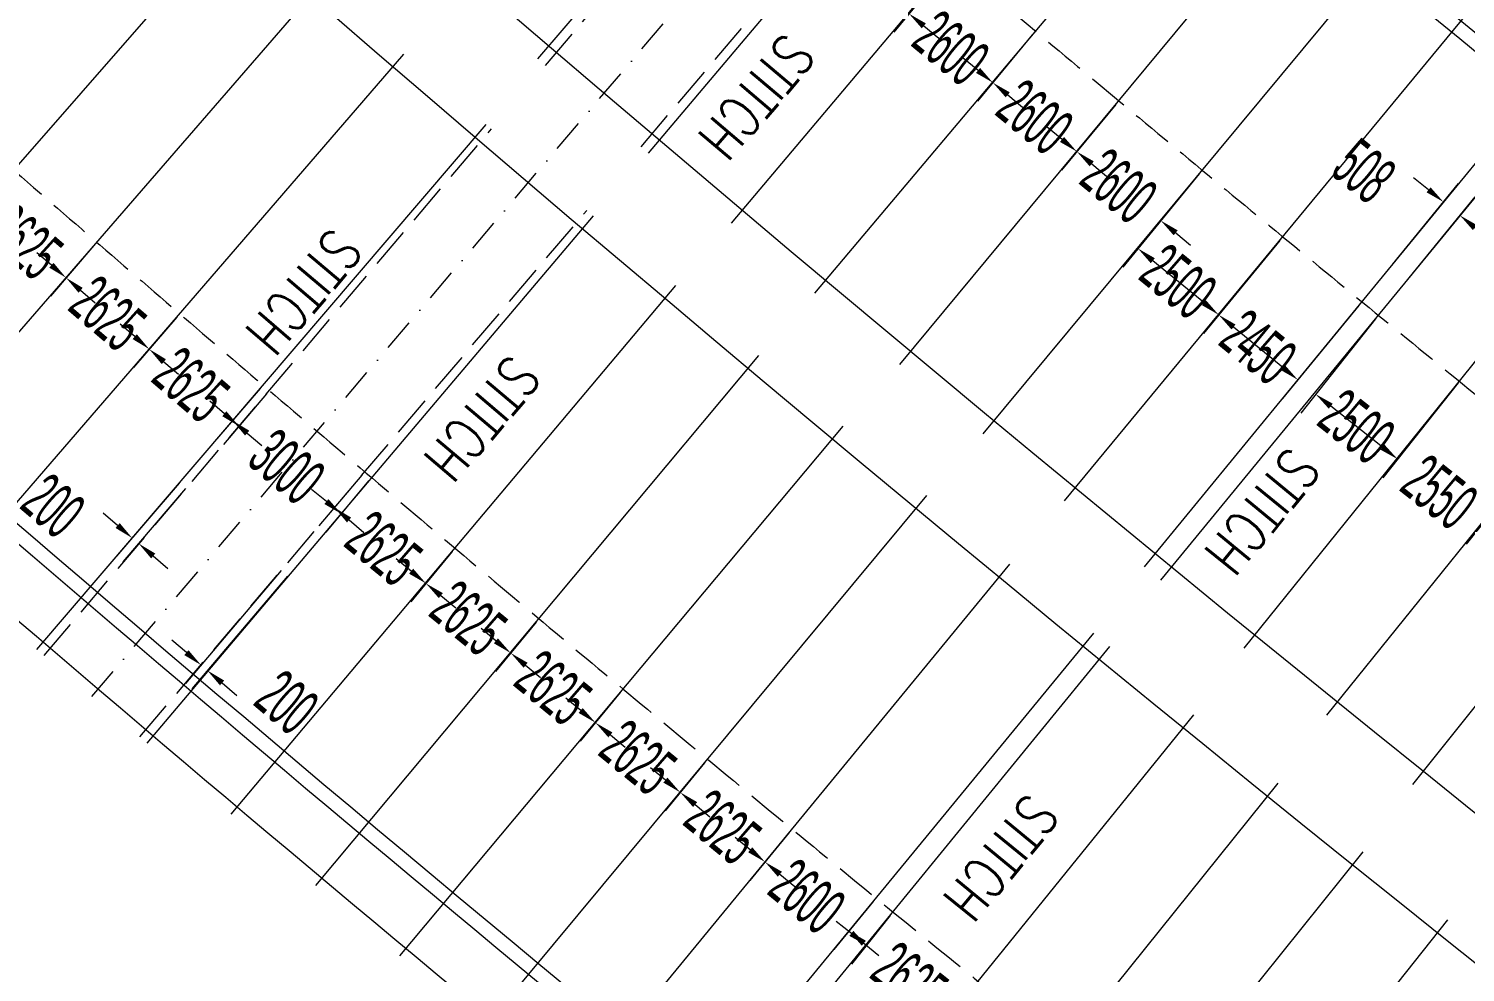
# Model space of a CAD drawing. Header units: millimetres. Extents: x 27228149 to 29012050, y 40856015 to 42918728.
# Drawn here: x 27665815 to 27700182, y 42006110 to 42028689 of the extents above; entities that cross this region are included whole.
import ezdxf

# ---------------------------------------------------------------- set-up
doc = ezdxf.new("R2010")
doc.units = ezdxf.units.MM
doc.header["$LTSCALE"] = 0.05
doc.linetypes.add('DGN Style 3', pattern=[27349.722329, 19535.51595, -7814.20638])
doc.linetypes.add('DGN Style 4', pattern=[31276.361035, 15628.41276, -7814.20638, 19.535516, -7814.20638])
doc.layers.get('Defpoints').update_dxf_attribs({"lineweight": 0})
for name, color, linetype, lineweight in [('InnerEdge_NB', 7, 'Continuous', 0), ('InnerEdge_SB', 7, 'Continuous', 0), ('OuterEdge_NB', 7, 'Continuous', 0), ('OuterEdge_SB', 7, 'Continuous', 0), ('PlacementCurve_NB', 1, 'DGN Style 3', 0), ('PlacementCurve_SB', 1, 'DGN Style 3', 0), ('S-_ANOT----_A-', 7, 'Continuous', 0), ('S-_ANOT----_T-', 7, 'Continuous', 0), ('S-_GRIDLINE_E- Adjusted', 6, 'DGN Style 4', 0), ('S-_SEG-----_E-NB', 3, 'Continuous', 13), ('S-_SEG-----_E-SB', 3, 'Continuous', 13), ('S-_WALLLBW-_E-', 40, 'Continuous', 13)]:
    doc.layers.add(name, color=color, linetype=linetype, lineweight=lineweight)
doc.styles.add('Styletxt', font='txt.shx')
doc.styles.add('StyleWORKING', font='WORKING.shx')
doc.dimstyles.new('dim300', dxfattribs={"dimtxt": 750, "dimasz": 750, "dimexe": 375, "dimexo": 375, "dimgap": 375, "dimtad": 1, "dimdec": 0, "dimzin": 11, "dimdsep": 46, "dimtxsty": 'StyleWORKING', "dimsah": 1, "dimcen": 0.09, "dimclrd": 7, "dimclre": 7, "dimadec": 4, "dimazin": 3, "dimtfac": 1, "dimtdec": 0, "dimtmove": 0, "dimatfit": 3, "dimfxl": 1, "dimtolj": 1, "dimtzin": 0, "dimlwd": 0, "dimlwe": 0, "dimarcsym": 0})

# ---------------------------------------------------------------- blocks, each defined once
blk = doc.blocks.new('*D480')
at = {"layer": 'Defpoints', "color": 0, "linetype": 'Continuous', "transparency": 16777216}
for p in [(27685922, 42031987), (27687907, 42030307), (27686873, 42029049)]:
    blk.add_point(p, dxfattribs=at)
at = {"layer": 'S-_ANOT----_A-', "linetype": 'Continuous', "transparency": 16777216}
for p, q in [((27685849, 42031898), (27684499, 42030256)), ((27687834, 42030219), (27686508, 42028605))]:
    blk.add_line(p, q, dxfattribs=at)
at = {"layer": 'S-_ANOT----_A-', "color": 7, "linetype": 'Continuous', "lineweight": 0, "transparency": 16777216}
for p, q in [((27684509, 42030992), (27684154, 42031284)), ((27687228, 42028757), (27687584, 42028465))]:
    blk.add_line(p, q, dxfattribs=at)
at = {"layer": 'S-_ANOT----_A-', "color": 7, "linetype": 'Continuous', "transparency": 16777216}
for points in [[(27684558, 42031051), (27684460, 42030933), (27684865, 42030700)], [(27687277, 42028816), (27687180, 42028698), (27686873, 42029049)]]:
    blk.add_solid(points, dxfattribs=at)
at = {"layer": 'S-_ANOT----_A-', "color": 0, "linetype": 'Continuous', "transparency": 16777216, "insert": (27685870, 42029876), "char_height": 1150, "attachment_point": 5, "rotation": 320.582, "style": 'StyleWORKING'}
blk.add_mtext('\\A1;{\\W0.47826;\\C0;2600}', dxfattribs=at)
blk = doc.blocks.new('*D481')
at = {"layer": 'Defpoints', "color": 0, "linetype": 'Continuous', "transparency": 16777216}
for p in [(27687907, 42030307), (27689897, 42028633), (27688881, 42027398)]:
    blk.add_point(p, dxfattribs=at)
at = {"layer": 'S-_ANOT----_A-', "linetype": 'Continuous', "transparency": 16777216}
for p, q in [((27687834, 42030219), (27686508, 42028605)), ((27689824, 42028545), (27688516, 42026954))]:
    blk.add_line(p, q, dxfattribs=at)
at = {"layer": 'S-_ANOT----_A-', "color": 7, "linetype": 'Continuous', "lineweight": 0, "transparency": 16777216}
for p, q in [((27686518, 42029341), (27686162, 42029633)), ((27689237, 42027106), (27689592, 42026814))]:
    blk.add_line(p, q, dxfattribs=at)
at = {"layer": 'S-_ANOT----_A-', "color": 7, "linetype": 'Continuous', "transparency": 16777216}
for points in [[(27686566, 42029401), (27686469, 42029282), (27686873, 42029049)], [(27689285, 42027166), (27689188, 42027047), (27688881, 42027398)]]:
    blk.add_solid(points, dxfattribs=at)
at = {"layer": 'S-_ANOT----_A-', "color": 0, "linetype": 'Continuous', "transparency": 16777216, "insert": (27687878, 42028225), "char_height": 1150, "attachment_point": 5, "rotation": 320.582, "style": 'StyleWORKING'}
blk.add_mtext('\\A1;{\\W0.47826;\\C0;2600}', dxfattribs=at)
blk = doc.blocks.new('*D482')
at = {"layer": 'Defpoints', "color": 0, "linetype": 'Continuous', "transparency": 16777216}
for p in [(27689897, 42028633), (27691891, 42026965), (27690890, 42025748)]:
    blk.add_point(p, dxfattribs=at)
at = {"layer": 'S-_ANOT----_A-', "linetype": 'Continuous', "transparency": 16777216}
for p, q in [((27689824, 42028545), (27688516, 42026954)), ((27691818, 42026877), (27690525, 42025303))]:
    blk.add_line(p, q, dxfattribs=at)
at = {"layer": 'S-_ANOT----_A-', "color": 7, "linetype": 'Continuous', "lineweight": 0, "transparency": 16777216}
for p, q in [((27688526, 42027690), (27688171, 42027983)), ((27691245, 42025455), (27691601, 42025163))]:
    blk.add_line(p, q, dxfattribs=at)
at = {"layer": 'S-_ANOT----_A-', "color": 7, "linetype": 'Continuous', "transparency": 16777216}
for points in [[(27688575, 42027750), (27688477, 42027631), (27688881, 42027398)], [(27691294, 42025515), (27691197, 42025396), (27690890, 42025748)]]:
    blk.add_solid(points, dxfattribs=at)
at = {"layer": 'S-_ANOT----_A-', "color": 0, "linetype": 'Continuous', "transparency": 16777216, "insert": (27689886, 42026574), "char_height": 1150, "attachment_point": 5, "rotation": 320.582, "style": 'StyleWORKING'}
blk.add_mtext('\\A1;{\\W0.47826;\\C0;2600}', dxfattribs=at)
blk = doc.blocks.new('*D483')
at = {"layer": 'Defpoints', "color": 0, "linetype": 'Continuous', "transparency": 16777216}
for p in [(27691891, 42026965), (27693890, 42025303), (27692898, 42024097)]:
    blk.add_point(p, dxfattribs=at)
at = {"layer": 'S-_ANOT----_A-', "linetype": 'Continuous', "transparency": 16777216}
for p, q in [((27691818, 42026877), (27690525, 42025303)), ((27693817, 42025214), (27692533, 42023652))]:
    blk.add_line(p, q, dxfattribs=at)
at = {"layer": 'S-_ANOT----_A-', "color": 7, "linetype": 'Continuous', "lineweight": 0, "transparency": 16777216}
for p, q in [((27690535, 42026040), (27690179, 42026332)), ((27693254, 42023805), (27693609, 42023512))]:
    blk.add_line(p, q, dxfattribs=at)
at = {"layer": 'S-_ANOT----_A-', "color": 7, "linetype": 'Continuous', "transparency": 16777216}
for points in [[(27690583, 42026099), (27690486, 42025980), (27690890, 42025748)], [(27693302, 42023864), (27693205, 42023745), (27692898, 42024097)]]:
    blk.add_solid(points, dxfattribs=at)
at = {"layer": 'S-_ANOT----_A-', "color": 0, "linetype": 'Continuous', "transparency": 16777216, "insert": (27691895, 42024923), "char_height": 1150, "attachment_point": 5, "rotation": 320.582, "style": 'StyleWORKING'}
blk.add_mtext('\\A1;{\\W0.47826;\\C0;2600}', dxfattribs=at)
blk = doc.blocks.new('*D484')
at = {"layer": 'Defpoints', "color": 0, "linetype": 'Continuous', "transparency": 16777216}
for p in [(27693890, 42025303), (27695817, 42023710), (27692351, 42023430)]:
    blk.add_point(p, dxfattribs=at)
at = {"layer": 'S-_ANOT----_A-', "linetype": 'Continuous', "transparency": 16777216}
for p, q in [((27693817, 42025214), (27691986, 42022986)), ((27695744, 42023622), (27693917, 42021399))]:
    blk.add_line(p, q, dxfattribs=at)
at = {"layer": 'S-_ANOT----_A-', "color": 7, "linetype": 'Continuous', "lineweight": 0, "transparency": 16777216}
blk.add_line((27693927, 42022135), (27692706, 42023138), dxfattribs=at)
at = {"layer": 'S-_ANOT----_A-', "color": 7, "linetype": 'Continuous', "transparency": 16777216}
for points in [[(27692755, 42023197), (27692657, 42023079), (27692351, 42023430)], [(27693975, 42022194), (27693878, 42022076), (27694282, 42021843)]]:
    blk.add_solid(points, dxfattribs=at)
at = {"layer": 'S-_ANOT----_A-', "color": 0, "linetype": 'Continuous', "transparency": 16777216, "insert": (27693317, 42022638), "char_height": 1150, "attachment_point": 5, "rotation": 320.582, "style": 'StyleWORKING'}
blk.add_mtext('\\A1;{\\W0.47826;\\C0;2500}', dxfattribs=at)
blk = doc.blocks.new('*D485')
at = {"layer": 'Defpoints', "color": 0, "linetype": 'Continuous', "transparency": 16777216}
for p in [(27698102, 42021833), (27700080, 42020303), (27696604, 42019942)]:
    blk.add_point(p, dxfattribs=at)
at = {"layer": 'S-_ANOT----_A-', "linetype": 'Continuous', "transparency": 16777216}
for p, q in [((27698031, 42021743), (27696247, 42019491)), ((27700008, 42020213), (27698206, 42017938))]:
    blk.add_line(p, q, dxfattribs=at)
at = {"layer": 'S-_ANOT----_A-', "color": 7, "linetype": 'Continuous', "lineweight": 0, "transparency": 16777216}
blk.add_line((27698203, 42018675), (27696964, 42019656), dxfattribs=at)
at = {"layer": 'S-_ANOT----_A-', "color": 7, "linetype": 'Continuous', "transparency": 16777216}
for points in [[(27697012, 42019716), (27696917, 42019596), (27696604, 42019942)], [(27698250, 42018735), (27698155, 42018615), (27698563, 42018389)]]:
    blk.add_solid(points, dxfattribs=at)
at = {"layer": 'S-_ANOT----_A-', "color": 0, "linetype": 'Continuous', "transparency": 16777216, "insert": (27697584, 42019166), "char_height": 1150, "attachment_point": 5, "rotation": 321.6055, "style": 'StyleWORKING'}
blk.add_mtext('\\A1;{\\W0.47826;\\C0;2500}', dxfattribs=at)
blk = doc.blocks.new('*D486')
at = {"layer": 'Defpoints', "color": 0, "linetype": 'Continuous', "transparency": 16777216}
for p in [(27700080, 42020303), (27702060, 42018696), (27698563, 42018389)]:
    blk.add_point(p, dxfattribs=at)
at = {"layer": 'S-_ANOT----_A-', "linetype": 'Continuous', "transparency": 16777216}
for p, q in [((27700008, 42020213), (27698206, 42017938)), ((27701988, 42018606), (27700205, 42016355))]:
    blk.add_line(p, q, dxfattribs=at)
at = {"layer": 'S-_ANOT----_A-', "color": 7, "linetype": 'Continuous', "lineweight": 0, "transparency": 16777216}
for p, q in [((27698203, 42018675), (27697842, 42018960)), ((27700922, 42016520), (27701283, 42016234))]:
    blk.add_line(p, q, dxfattribs=at)
at = {"layer": 'S-_ANOT----_A-', "color": 7, "linetype": 'Continuous', "transparency": 16777216}
for points in [[(27698250, 42018735), (27698155, 42018615), (27698563, 42018389)], [(27700970, 42016580), (27700875, 42016460), (27700562, 42016805)]]:
    blk.add_solid(points, dxfattribs=at)
at = {"layer": 'S-_ANOT----_A-', "color": 0, "linetype": 'Continuous', "transparency": 16777216, "insert": (27699563, 42017598), "char_height": 1150, "attachment_point": 5, "rotation": 321.6055, "style": 'StyleWORKING'}
blk.add_mtext('\\A1;{\\W0.47826;\\C0;2550}', dxfattribs=at)
blk = doc.blocks.new('*D800')
at = {"layer": 'Defpoints', "color": 0, "linetype": 'Continuous', "transparency": 16777216}
for p in [(27665463, 42025311), (27667445, 42023591), (27666707, 42022730)]:
    blk.add_point(p, dxfattribs=at)
at = {"layer": 'S-_ANOT----_A-', "linetype": 'Continuous', "transparency": 16777216}
for p, q in [((27665388, 42025224), (27664340, 42024002)), ((27667371, 42023503), (27666332, 42022293))]:
    blk.add_line(p, q, dxfattribs=at)
at = {"layer": 'S-_ANOT----_A-', "color": 7, "linetype": 'Continuous', "lineweight": 0, "transparency": 16777216}
for p, q in [((27664365, 42024738), (27664016, 42025038)), ((27667056, 42022430), (27667405, 42022131))]:
    blk.add_line(p, q, dxfattribs=at)
at = {"layer": 'S-_ANOT----_A-', "color": 7, "linetype": 'Continuous', "transparency": 16777216}
for points in [[(27664415, 42024796), (27664316, 42024680), (27664715, 42024439)], [(27667106, 42022488), (27667006, 42022372), (27666707, 42022730)]]:
    blk.add_solid(points, dxfattribs=at)
at = {"layer": 'S-_ANOT----_A-', "color": 0, "linetype": 'Continuous', "transparency": 16777216, "insert": (27665712, 42023585), "char_height": 1150, "attachment_point": 5, "rotation": 319.3742, "style": 'StyleWORKING'}
blk.add_mtext('\\A1;{\\W0.47826;\\C0;2625}', dxfattribs=at)
blk = doc.blocks.new('*D801')
at = {"layer": 'Defpoints', "color": 0, "linetype": 'Continuous', "transparency": 16777216}
for p in [(27667445, 42023591), (27669433, 42021876), (27668699, 42021020)]:
    blk.add_point(p, dxfattribs=at)
at = {"layer": 'S-_ANOT----_A-', "linetype": 'Continuous', "transparency": 16777216}
for p, q in [((27667371, 42023503), (27666332, 42022293)), ((27669358, 42021788), (27668325, 42020584))]:
    blk.add_line(p, q, dxfattribs=at)
at = {"layer": 'S-_ANOT----_A-', "color": 7, "linetype": 'Continuous', "lineweight": 0, "transparency": 16777216}
for p, q in [((27666358, 42023029), (27666008, 42023329)), ((27669048, 42020721), (27669397, 42020421))]:
    blk.add_line(p, q, dxfattribs=at)
at = {"layer": 'S-_ANOT----_A-', "color": 7, "linetype": 'Continuous', "transparency": 16777216}
for points in [[(27666407, 42023087), (27666308, 42022971), (27666707, 42022730)], [(27669098, 42020779), (27668998, 42020663), (27668699, 42021020)]]:
    blk.add_solid(points, dxfattribs=at)
at = {"layer": 'S-_ANOT----_A-', "color": 0, "linetype": 'Continuous', "transparency": 16777216, "insert": (27667704, 42021876), "char_height": 1150, "attachment_point": 5, "rotation": 319.3742, "style": 'StyleWORKING'}
blk.add_mtext('\\A1;{\\W0.47826;\\C0;2625}', dxfattribs=at)
blk = doc.blocks.new('*D802')
at = {"layer": 'Defpoints', "color": 0, "linetype": 'Continuous', "transparency": 16777216}
for p in [(27674013, 42017961), (27676017, 42016265), (27675318, 42015415)]:
    blk.add_point(p, dxfattribs=at)
at = {"layer": 'S-_ANOT----_A-', "color": 7, "linetype": 'Continuous', "lineweight": 0, "transparency": 16777216}
for p, q in [((27672935, 42017374), (27672580, 42017666)), ((27675674, 42015123), (27676029, 42014831))]:
    blk.add_line(p, q, dxfattribs=at)
at = {"layer": 'S-_ANOT----_A-', "linetype": 'Continuous', "transparency": 16777216}
for p, q in [((27673940, 42017872), (27672925, 42016638)), ((27675944, 42016176), (27674953, 42014971))]:
    blk.add_line(p, q, dxfattribs=at)
at = {"layer": 'S-_ANOT----_A-', "color": 7, "linetype": 'Continuous', "transparency": 16777216}
for points in [[(27672984, 42017433), (27672887, 42017315), (27673291, 42017082)], [(27675722, 42015183), (27675625, 42015064), (27675318, 42015415)]]:
    blk.add_solid(points, dxfattribs=at)
at = {"layer": 'S-_ANOT----_A-', "color": 0, "linetype": 'Continuous', "transparency": 16777216, "insert": (27674305, 42016250), "char_height": 1150, "attachment_point": 5, "rotation": 320.5824, "style": 'StyleWORKING'}
blk.add_mtext('\\A1;{\\W0.47826;\\C0;2625}', dxfattribs=at)
blk = doc.blocks.new('*D803')
at = {"layer": 'Defpoints', "color": 0, "linetype": 'Continuous', "transparency": 16777216}
for p in [(27676017, 42016265), (27678025, 42014575), (27677346, 42013749)]:
    blk.add_point(p, dxfattribs=at)
at = {"layer": 'S-_ANOT----_A-', "color": 7, "linetype": 'Continuous', "lineweight": 0, "transparency": 16777216}
for p, q in [((27674963, 42015708), (27674608, 42016000)), ((27677701, 42013457), (27678057, 42013165))]:
    blk.add_line(p, q, dxfattribs=at)
at = {"layer": 'S-_ANOT----_A-', "linetype": 'Continuous', "transparency": 16777216}
for p, q in [((27675944, 42016176), (27674953, 42014971)), ((27677952, 42014486), (27676981, 42013305))]:
    blk.add_line(p, q, dxfattribs=at)
at = {"layer": 'S-_ANOT----_A-', "color": 7, "linetype": 'Continuous', "transparency": 16777216}
for points in [[(27675012, 42015767), (27674914, 42015648), (27675318, 42015415)], [(27677750, 42013516), (27677653, 42013398), (27677346, 42013749)]]:
    blk.add_solid(points, dxfattribs=at)
at = {"layer": 'S-_ANOT----_A-', "color": 0, "linetype": 'Continuous', "transparency": 16777216, "insert": (27676333, 42014583), "char_height": 1150, "attachment_point": 5, "rotation": 320.5824, "style": 'StyleWORKING'}
blk.add_mtext('\\A1;{\\W0.47826;\\C0;2625}', dxfattribs=at)
blk = doc.blocks.new('*D804')
at = {"layer": 'Defpoints', "color": 0, "linetype": 'Continuous', "transparency": 16777216}
for p in [(27678025, 42014575), (27680039, 42012891), (27679374, 42012082)]:
    blk.add_point(p, dxfattribs=at)
at = {"layer": 'S-_ANOT----_A-', "color": 7, "linetype": 'Continuous', "lineweight": 0, "transparency": 16777216}
for p, q in [((27676991, 42014041), (27676635, 42014333)), ((27679729, 42011790), (27680085, 42011498))]:
    blk.add_line(p, q, dxfattribs=at)
at = {"layer": 'S-_ANOT----_A-', "linetype": 'Continuous', "transparency": 16777216}
for p, q in [((27677952, 42014486), (27676981, 42013305)), ((27679966, 42012802), (27679009, 42011638))]:
    blk.add_line(p, q, dxfattribs=at)
at = {"layer": 'S-_ANOT----_A-', "color": 7, "linetype": 'Continuous', "transparency": 16777216}
for points in [[(27677039, 42014100), (27676942, 42013982), (27677346, 42013749)], [(27679778, 42011849), (27679681, 42011731), (27679374, 42012082)]]:
    blk.add_solid(points, dxfattribs=at)
at = {"layer": 'S-_ANOT----_A-', "color": 0, "linetype": 'Continuous', "transparency": 16777216, "insert": (27678361, 42012917), "char_height": 1150, "attachment_point": 5, "rotation": 320.5824, "style": 'StyleWORKING'}
blk.add_mtext('\\A1;{\\W0.47826;\\C0;2625}', dxfattribs=at)
blk = doc.blocks.new('*D805')
at = {"layer": 'Defpoints', "color": 0, "linetype": 'Continuous', "transparency": 16777216}
for p in [(27680039, 42012891), (27682057, 42011212), (27681402, 42010415)]:
    blk.add_point(p, dxfattribs=at)
at = {"layer": 'S-_ANOT----_A-', "color": 7, "linetype": 'Continuous', "lineweight": 0, "transparency": 16777216}
for p, q in [((27679019, 42012374), (27678663, 42012666)), ((27681757, 42010123), (27682112, 42009831))]:
    blk.add_line(p, q, dxfattribs=at)
at = {"layer": 'S-_ANOT----_A-', "linetype": 'Continuous', "transparency": 16777216}
for p, q in [((27679966, 42012802), (27679009, 42011638)), ((27681984, 42011124), (27681037, 42009971))]:
    blk.add_line(p, q, dxfattribs=at)
at = {"layer": 'S-_ANOT----_A-', "color": 7, "linetype": 'Continuous', "transparency": 16777216}
for points in [[(27679067, 42012433), (27678970, 42012315), (27679374, 42012082)], [(27681806, 42010182), (27681708, 42010064), (27681402, 42010415)]]:
    blk.add_solid(points, dxfattribs=at)
at = {"layer": 'S-_ANOT----_A-', "color": 0, "linetype": 'Continuous', "transparency": 16777216, "insert": (27680389, 42011250), "char_height": 1150, "attachment_point": 5, "rotation": 320.5824, "style": 'StyleWORKING'}
blk.add_mtext('\\A1;{\\W0.47826;\\C0;2625}', dxfattribs=at)
blk = doc.blocks.new('*D806')
at = {"layer": 'Defpoints', "color": 0, "linetype": 'Continuous', "transparency": 16777216}
for p in [(27682057, 42011212), (27684080, 42009540), (27683430, 42008749)]:
    blk.add_point(p, dxfattribs=at)
at = {"layer": 'S-_ANOT----_A-', "linetype": 'Continuous', "transparency": 16777216}
for p, q in [((27681984, 42011124), (27681037, 42009971)), ((27684007, 42009451), (27683065, 42008304))]:
    blk.add_line(p, q, dxfattribs=at)
at = {"layer": 'S-_ANOT----_A-', "color": 7, "linetype": 'Continuous', "lineweight": 0, "transparency": 16777216}
for p, q in [((27681046, 42010707), (27680691, 42010999)), ((27683785, 42008456), (27684140, 42008164))]:
    blk.add_line(p, q, dxfattribs=at)
at = {"layer": 'S-_ANOT----_A-', "color": 7, "linetype": 'Continuous', "transparency": 16777216}
for points in [[(27681095, 42010767), (27680998, 42010648), (27681402, 42010415)], [(27683834, 42008516), (27683736, 42008397), (27683430, 42008749)]]:
    blk.add_solid(points, dxfattribs=at)
at = {"layer": 'S-_ANOT----_A-', "color": 0, "linetype": 'Continuous', "transparency": 16777216, "insert": (27682417, 42009583), "char_height": 1150, "attachment_point": 5, "rotation": 320.5824, "style": 'StyleWORKING'}
blk.add_mtext('\\A1;{\\W0.47826;\\C0;2625}', dxfattribs=at)
blk = doc.blocks.new('*D807')
at = {"layer": 'Defpoints', "color": 0, "linetype": 'Continuous', "transparency": 16777216}
for p in [(27686492, 42007558), (27688526, 42005898), (27687914, 42005125)]:
    blk.add_point(p, dxfattribs=at)
at = {"layer": 'S-_ANOT----_A-', "linetype": 'Continuous', "transparency": 16777216}
for p, q in [((27686421, 42007468), (27685499, 42006303)), ((27688455, 42005808), (27687557, 42004674))]:
    blk.add_line(p, q, dxfattribs=at)
at = {"layer": 'S-_ANOT----_A-', "color": 7, "linetype": 'Continuous', "lineweight": 0, "transparency": 16777216}
for p, q in [((27685495, 42007040), (27685135, 42007325)), ((27688274, 42004839), (27688635, 42004554))]:
    blk.add_line(p, q, dxfattribs=at)
at = {"layer": 'S-_ANOT----_A-', "color": 7, "linetype": 'Continuous', "transparency": 16777216}
for points in [[(27685543, 42007100), (27685448, 42006980), (27685856, 42006754)], [(27688322, 42004900), (27688227, 42004779), (27687914, 42005125)]]:
    blk.add_solid(points, dxfattribs=at)
at = {"layer": 'S-_ANOT----_A-', "color": 0, "linetype": 'Continuous', "transparency": 16777216, "insert": (27686886, 42005941), "char_height": 1150, "attachment_point": 5, "rotation": 321.6289, "style": 'StyleWORKING'}
blk.add_mtext('\\A1;{\\W0.47826;\\C0;2625}', dxfattribs=at)
blk = doc.blocks.new('*D876')
at = {"layer": 'Defpoints', "color": 0, "linetype": 'Continuous', "transparency": 16777216}
for p in [(27699660, 42024543), (27698371, 42022960), (27698764, 42022640)]:
    blk.add_point(p, dxfattribs=at)
at = {"layer": 'S-_ANOT----_A-', "linetype": 'Continuous', "transparency": 16777216}
for p, q in [((27698443, 42023049), (27700023, 42024989)), ((27698837, 42022729), (27700417, 42024668))]:
    blk.add_line(p, q, dxfattribs=at)
at = {"layer": 'S-_ANOT----_A-', "color": 7, "linetype": 'Continuous', "lineweight": 0, "transparency": 16777216}
for p, q in [((27699303, 42024834), (27698947, 42025124)), ((27700410, 42023932), (27700767, 42023641))]:
    blk.add_line(p, q, dxfattribs=at)
at = {"layer": 'S-_ANOT----_A-', "color": 7, "linetype": 'Continuous', "transparency": 16777216}
for points in [[(27699352, 42024893), (27699255, 42024774), (27699660, 42024543)], [(27700459, 42023991), (27700362, 42023872), (27700054, 42024222)]]:
    blk.add_solid(points, dxfattribs=at)
at = {"layer": 'S-_ANOT----_A-', "color": 0, "linetype": 'Continuous', "transparency": 16777216, "insert": (27697759, 42025283), "char_height": 1150, "attachment_point": 5, "rotation": 320.8309, "style": 'StyleWORKING'}
blk.add_mtext('\\A1;{\\W0.47826;\\C0;508}', dxfattribs=at)
blk = doc.blocks.new('*D1122')
at = {"layer": 'Defpoints', "color": 0, "linetype": 'Continuous', "transparency": 16777216}
for p in [(27695817, 42023710), (27697710, 42022155), (27694282, 42021843)]:
    blk.add_point(p, dxfattribs=at)
at = {"layer": 'S-_ANOT----_A-', "linetype": 'Continuous', "transparency": 16777216}
for p, q in [((27695744, 42023622), (27693917, 42021399)), ((27697637, 42022066), (27695810, 42019843))]:
    blk.add_line(p, q, dxfattribs=at)
at = {"layer": 'S-_ANOT----_A-', "color": 7, "linetype": 'Continuous', "lineweight": 0, "transparency": 16777216}
blk.add_line((27695819, 42020579), (27694637, 42021551), dxfattribs=at)
at = {"layer": 'S-_ANOT----_A-', "color": 7, "linetype": 'Continuous', "transparency": 16777216}
for points in [[(27694686, 42021610), (27694589, 42021492), (27694282, 42021843)], [(27695868, 42020639), (27695771, 42020520), (27696175, 42020287)]]:
    blk.add_solid(points, dxfattribs=at)
at = {"layer": 'S-_ANOT----_A-', "color": 0, "linetype": 'Continuous', "transparency": 16777216, "insert": (27695229, 42021066), "char_height": 1150, "attachment_point": 5, "rotation": 320.582, "style": 'StyleWORKING'}
blk.add_mtext('\\A1;{\\W0.47826;\\C0;2450}', dxfattribs=at)
blk = doc.blocks.new('*D1231')
at = {"layer": 'Defpoints', "color": 0, "linetype": 'Continuous', "transparency": 16777216}
for p in [(27669433, 42021876), (27671425, 42020166), (27670691, 42019311)]:
    blk.add_point(p, dxfattribs=at)
at = {"layer": 'S-_ANOT----_A-', "linetype": 'Continuous', "transparency": 16777216}
for p, q in [((27669358, 42021788), (27668325, 42020584)), ((27671350, 42020079), (27670317, 42018875))]:
    blk.add_line(p, q, dxfattribs=at)
at = {"layer": 'S-_ANOT----_A-', "color": 7, "linetype": 'Continuous', "lineweight": 0, "transparency": 16777216}
for p, q in [((27668350, 42021320), (27668001, 42021619)), ((27671041, 42019012), (27671390, 42018712))]:
    blk.add_line(p, q, dxfattribs=at)
at = {"layer": 'S-_ANOT----_A-', "color": 7, "linetype": 'Continuous', "transparency": 16777216}
for points in [[(27668400, 42021378), (27668300, 42021262), (27668699, 42021020)], [(27671091, 42019070), (27670991, 42018953), (27670691, 42019311)]]:
    blk.add_solid(points, dxfattribs=at)
at = {"layer": 'S-_ANOT----_A-', "color": 0, "linetype": 'Continuous', "transparency": 16777216, "insert": (27669696, 42020167), "char_height": 1150, "attachment_point": 5, "rotation": 319.3742, "style": 'StyleWORKING'}
blk.add_mtext('\\A1;{\\W0.47826;\\C0;2625}', dxfattribs=at)
blk = doc.blocks.new('*D1232')
at = {"layer": 'Defpoints', "color": 0, "linetype": 'Continuous', "transparency": 16777216}
for p in [(27669488, 42017901), (27669640, 42017771), (27668291, 42016501)]:
    blk.add_point(p, dxfattribs=at)
at = {"layer": 'S-_ANOT----_A-', "linetype": 'Continuous', "transparency": 16777216}
for p, q in [((27669413, 42017813), (27667917, 42016064)), ((27669565, 42017684), (27668069, 42015934))]:
    blk.add_line(p, q, dxfattribs=at)
at = {"layer": 'S-_ANOT----_A-', "color": 7, "linetype": 'Continuous', "lineweight": 0, "transparency": 16777216}
for p, q in [((27667941, 42016800), (27667592, 42017099)), ((27668792, 42016072), (27669142, 42015773))]:
    blk.add_line(p, q, dxfattribs=at)
at = {"layer": 'S-_ANOT----_A-', "color": 7, "linetype": 'Continuous', "transparency": 16777216}
for points in [[(27667991, 42016858), (27667891, 42016742), (27668291, 42016501)], [(27668842, 42016130), (27668743, 42016014), (27668443, 42016371)]]:
    blk.add_solid(points, dxfattribs=at)
at = {"layer": 'S-_ANOT----_A-', "color": 0, "linetype": 'Continuous', "transparency": 16777216, "insert": (27666400, 42017270), "char_height": 1150, "attachment_point": 5, "rotation": 319.4634, "style": 'StyleWORKING'}
blk.add_mtext('\\A1;{\\W0.47826;\\C0;200}', dxfattribs=at)
blk = doc.blocks.new('*D1233')
at = {"layer": 'Defpoints', "color": 0, "linetype": 'Continuous', "transparency": 16777216}
for p in [(27671931, 42015809), (27672084, 42015680), (27669937, 42013461)]:
    blk.add_point(p, dxfattribs=at)
at = {"layer": 'S-_ANOT----_A-', "linetype": 'Continuous', "transparency": 16777216}
for p, q in [((27671857, 42015722), (27669565, 42013023)), ((27672009, 42015592), (27669717, 42012893))]:
    blk.add_line(p, q, dxfattribs=at)
at = {"layer": 'S-_ANOT----_A-', "color": 7, "linetype": 'Continuous', "lineweight": 0, "transparency": 16777216}
for p, q in [((27669586, 42013759), (27669236, 42014056)), ((27670440, 42013034), (27670791, 42012736))]:
    blk.add_line(p, q, dxfattribs=at)
at = {"layer": 'S-_ANOT----_A-', "color": 7, "linetype": 'Continuous', "transparency": 16777216}
for points in [[(27669636, 42013817), (27669537, 42013700), (27669937, 42013461)], [(27670490, 42013092), (27670391, 42012975), (27670089, 42013331)]]:
    blk.add_solid(points, dxfattribs=at)
at = {"layer": 'S-_ANOT----_A-', "color": 0, "linetype": 'Continuous', "transparency": 16777216, "insert": (27671987, 42012567), "char_height": 1150, "attachment_point": 5, "rotation": 319.6654, "style": 'StyleWORKING'}
blk.add_mtext('\\A1;{\\W0.47826;\\C0;200}', dxfattribs=at)
blk = doc.blocks.new('*D1235')
at = {"layer": 'Defpoints', "color": 0, "linetype": 'Continuous', "transparency": 16777216}
for p in [(27671577, 42020036), (27673861, 42018091), (27673128, 42017231)]:
    blk.add_point(p, dxfattribs=at)
at = {"layer": 'S-_ANOT----_A-', "color": 7, "linetype": 'Continuous', "lineweight": 0, "transparency": 16777216}
for p, q in [((27670495, 42019475), (27670145, 42019774)), ((27673478, 42016933), (27673828, 42016634))]:
    blk.add_line(p, q, dxfattribs=at)
at = {"layer": 'S-_ANOT----_A-', "linetype": 'Continuous', "transparency": 16777216}
for p, q in [((27671503, 42019949), (27670472, 42018739)), ((27673786, 42018003), (27672755, 42016793))]:
    blk.add_line(p, q, dxfattribs=at)
at = {"layer": 'S-_ANOT----_A-', "color": 7, "linetype": 'Continuous', "transparency": 16777216}
for points in [[(27670544, 42019534), (27670445, 42019417), (27670845, 42019177)], [(27673528, 42016991), (27673429, 42016874), (27673128, 42017231)]]:
    blk.add_solid(points, dxfattribs=at)
at = {"layer": 'S-_ANOT----_A-', "color": 0, "linetype": 'Continuous', "transparency": 16777216, "insert": (27671987, 42018205), "char_height": 1150, "attachment_point": 5, "rotation": 319.5644, "style": 'StyleWORKING'}
blk.add_mtext('\\A1;{\\W0.47826;\\C0;3000}', dxfattribs=at)
blk = doc.blocks.new('*D1236')
at = {"layer": 'Defpoints', "color": 0, "linetype": 'Continuous', "transparency": 16777216}
for p in [(27684080, 42009540), (27686089, 42007889), (27685438, 42007098)]:
    blk.add_point(p, dxfattribs=at)
at = {"layer": 'S-_ANOT----_A-', "linetype": 'Continuous', "transparency": 16777216}
for p, q in [((27684007, 42009451), (27683065, 42008304)), ((27686016, 42007800), (27685073, 42006653))]:
    blk.add_line(p, q, dxfattribs=at)
at = {"layer": 'S-_ANOT----_A-', "color": 7, "linetype": 'Continuous', "lineweight": 0, "transparency": 16777216}
for p, q in [((27683074, 42009041), (27682719, 42009333)), ((27685794, 42006806), (27686149, 42006513))]:
    blk.add_line(p, q, dxfattribs=at)
at = {"layer": 'S-_ANOT----_A-', "color": 7, "linetype": 'Continuous', "transparency": 16777216}
for points in [[(27683123, 42009100), (27683026, 42008981), (27683430, 42008749)], [(27685842, 42006865), (27685745, 42006746), (27685438, 42007098)]]:
    blk.add_solid(points, dxfattribs=at)
at = {"layer": 'S-_ANOT----_A-', "color": 0, "linetype": 'Continuous', "transparency": 16777216, "insert": (27684435, 42007924), "char_height": 1150, "attachment_point": 5, "rotation": 320.5824, "style": 'StyleWORKING'}
blk.add_mtext('\\A1;{\\W0.47826;\\C0;2600}', dxfattribs=at)

msp = doc.modelspace()

# ---------------------------------------------------------------- linework, layer by layer
at = {"layer": 'InnerEdge_NB'}
msp.add_lwpolyline([(27283724.5, 42878514.7, -0.0568157), (27345588.8, 42682480.7), (27368075.3, 42566916.3, 0.0263705), (27393633.3, 42464653, 0.0426618), (27458420.2, 42303807.1, 0.1075608), (27699785.7, 42006839.6, 0.026969), (27783127.3, 41947329.2), (27839783.5, 41911319.6)], format="xyb", dxfattribs=at)
at = {"layer": 'InnerEdge_SB', "extrusion": (0, 0, -1)}
msp.add_lwpolyline([(-27784629.2, 41949692.3, 0.026969), (-27701533.2, 42009027.3, 0.1075608), (-27460918.9, 42305070.6, 0.0691101), (-27370363.7, 42569291.8)], format="xyb", dxfattribs=at)
at = {"layer": 'OuterEdge_NB'}
msp.add_arc((28261355.6, 42709836.2), 913908.3, 224.6641272, 231.3864192, dxfattribs=at)
at = {"layer": 'OuterEdge_SB'}
msp.add_arc((28261355.6, 42709836.2), 882808.3, 206.7701516, 231.3876643, dxfattribs=at)
at = {"layer": 'PlacementCurve_NB'}
msp.add_lwpolyline([(27288809.3, 42846343.4, -0.0480477), (27337834.2, 42680971.8), (27359958.8, 42567267.3, 0.0690894), (27451045.4, 42301107.2, 0.1079959), (27694979, 42000696.1, 0.0193193), (27725549.4, 41977271, 0.0146476), (27778701.6, 41940923.9), (27835716.4, 41904662.4)], format="xyb", dxfattribs=at)
at = {"layer": 'PlacementCurve_SB'}
msp.add_lwpolyline([(27305541.4, 42854039, -0.0482858), (27355899.2, 42684467.3), (27377998.9, 42570890.3, 0.0688708), (27467496.8, 42309348.2, 0.1110949), (27715510, 42007942.3, 0.028125), (27802629.8, 41947720.4), (27845874.9, 41921290)], format="xyb", dxfattribs=at)
at = {"layer": 'S-_GRIDLINE_E- Adjusted'}
msp.add_line((27667326.6, 42012712.8), (27715796.3, 42069796.6), dxfattribs=at)
at = {"layer": 'S-_SEG-----_E-NB'}
for p, q in [((27659982.2, 42019038.4), (27670858.6, 42031486.1)), ((27661985.8, 42017299.3), (27672819.8, 42029783.9)), ((27663989.5, 42015570.2), (27674791.5, 42028082.6)), ((27666011, 42013836), (27676755.1, 42026398.1)), ((27668645.9, 42011591.3), (27679323.4, 42024210)), ((27670654.9, 42009890.3), (27681294.9, 42022540.8)), ((27672682.8, 42008184), (27683284.3, 42020866.7)), ((27674695.9, 42006500), (27685298.1, 42019182)), ((27676733.2, 42004805.7), (27687297.6, 42017519.2)), ((27678791.3, 42003104.1), (27689286.3, 42015875.1)), ((27680799.9, 42001453.2), (27691294.9, 42014224.1)), ((27681222.2, 42001107.3), (27691680.5, 42013908.3)), ((27683285, 41999423.8), (27693685.5, 42012271.9)), ((27685342, 41997754.9), (27695705.6, 42010632.8)), ((27687394.9, 41996099.2), (27697739.3, 42008992.4)), ((27689461.9, 41994441.9), (27699768.5, 42007365.3))]:
    msp.add_line(p, q, dxfattribs=at)
at = {"layer": 'S-_SEG-----_E-NB', "linetype": 'DGN Style 3'}
for p, q in [((27666185.7, 42013686.6), (27676889, 42026292.1)), ((27668469.1, 42011740.9), (27679168.8, 42024342.2))]:
    msp.add_line(p, q, dxfattribs=at)
at = {"layer": 'S-_SEG-----_E-SB'}
for p, q in [((27677994, 42027970.2), (27688760.2, 42040513.4)), ((27680643.4, 42025712.4), (27691285.3, 42038361.4)), ((27682626.7, 42024033.9), (27693271.2, 42036680.5)), ((27684619, 42022357.5), (27695257.8, 42035009)), ((27686651.6, 42020657.5), (27697213.3, 42033373.4)), ((27688650.8, 42018995.2), (27699212.5, 42031711.1)), ((27690595.1, 42017388), (27701121.5, 42030133.1)), ((27692508.6, 42015815.3), (27702993.4, 42028594.6)), ((27692901.2, 42015493.6), (27703386, 42028272.9)), ((27694895.7, 42013865.6), (27705263.9, 42026739.9)), ((27696866.8, 42012265.9), (27707252.9, 42025125.5)), ((27698929.1, 42010602.1), (27709237, 42023524.6))]:
    msp.add_line(p, q, dxfattribs=at)
at = {"layer": 'S-_SEG-----_E-SB', "linetype": 'DGN Style 3'}
for p, q in [((27678179.5, 42027812.1), (27688878.4, 42040412.3)), ((27680462.9, 42025866.2), (27691161.7, 42038466.4))]:
    msp.add_line(p, q, dxfattribs=at)
at = {"layer": 'S-_WALLLBW-_E-'}
for centre, radius, start, end in [((28261355.6, 42709836.2), 881058.3, 206.7701516, 231.3876645), ((28261355.6, 42709836.2), 882458.3, 206.7701516, 231.3876645), ((28261349, 42709830.8), 914250, 226.0958454, 231.3864192), ((28261349, 42709830.8), 915650, 226.095831, 231.3864192)]:
    msp.add_arc(centre, radius, start, end, dxfattribs=at)

# ---------------------------------------------------------------- texts
at = {"layer": 'S-_ANOT----_T-', "linetype": 'Continuous', "style": 'Styletxt', "width": 0.75}
for rotation, p in [(229.66551, (27683915.3, 42028637)), (229.66551, (27673084.7, 42023977.8)), (229.66551, (27677348.4, 42020940.3)), (230.75117, (27695984.2, 42018730.7)), (230.75117, (27689732.3, 42010444))]:
    msp.add_text('STITCH', height=1000, rotation=rotation, dxfattribs=at).set_placement(p)

# ---------------------------------------------------------------- dimensions: what is measured, and where the dimension line sits
at = {"layer": 'S-_ANOT----_A-', "linetype": 'Continuous'}
for base, p1, p2, angle, override, picture, middle, turn in [((27686872.9, 42029049.2), (27685922.5, 42031987.1), (27687907.1, 42030307.4), 140.58202, {"dimscale": 1000, "dimtxt": 1.15, "dimasz": 0.46, "dimexe": 0.575, "dimexo": 0.115, "dimgap": 0.2875, "dimtad": 1, "dimjust": 0, "dimtih": 0, "dimtoh": 0, "dimlfac": 1, "dimsah": 1, "dimcen": 0, "dimse1": 0, "dimse2": 0, "dimclre": 256, "dimclrt": 0, "dimtol": 0, "dimtfac": 1, "dimtofl": 0, "dimtmove": 2, "dimatfit": 3, "dimfrac": 0, "dimtolj": 1, "dimlwe": 65535}, '*D480', (27685869.6, 42029875.7), 320.58202), ((27688881.4, 42027398.4), (27687907.1, 42030307.4), (27689896.5, 42028633.5), 140.58202, {"dimscale": 1000, "dimtxt": 1.15, "dimasz": 0.46, "dimexe": 0.575, "dimexo": 0.115, "dimgap": 0.2875, "dimtad": 1, "dimjust": 0, "dimtih": 0, "dimtoh": 0, "dimlfac": 1, "dimsah": 1, "dimcen": 0, "dimse1": 0, "dimse2": 0, "dimclre": 256, "dimclrt": 0, "dimtol": 0, "dimtfac": 1, "dimtofl": 0, "dimtmove": 2, "dimatfit": 3, "dimfrac": 0, "dimtolj": 1, "dimlwe": 65535}, '*D481', (27687878, 42028224.9), 320.58202), ((27690889.9, 42025747.5), (27689896.5, 42028633.5), (27691890.9, 42026965.4), 140.58202, {"dimscale": 1000, "dimtxt": 1.15, "dimasz": 0.46, "dimexe": 0.575, "dimexo": 0.115, "dimgap": 0.2875, "dimtad": 1, "dimjust": 0, "dimtih": 0, "dimtoh": 0, "dimlfac": 1, "dimsah": 1, "dimcen": 0, "dimse1": 0, "dimse2": 0, "dimclre": 256, "dimclrt": 0, "dimtol": 0, "dimtfac": 1, "dimtofl": 0, "dimtmove": 2, "dimatfit": 3, "dimfrac": 0, "dimtolj": 1, "dimlwe": 65535}, '*D482', (27689886.5, 42026574), 320.58202), ((27692898.4, 42024096.6), (27691890.9, 42026965.4), (27693890.1, 42025303.1), 140.58202, {"dimscale": 1000, "dimtxt": 1.15, "dimasz": 0.46, "dimexe": 0.575, "dimexo": 0.115, "dimgap": 0.2875, "dimtad": 1, "dimjust": 0, "dimtih": 0, "dimtoh": 0, "dimlfac": 1, "dimsah": 1, "dimcen": 0, "dimse1": 0, "dimse2": 0, "dimclre": 256, "dimclrt": 0, "dimtol": 0, "dimtfac": 1, "dimtofl": 0, "dimtmove": 2, "dimatfit": 3, "dimfrac": 0, "dimtolj": 1, "dimlwe": 65535}, '*D483', (27691895, 42024923.1), 320.58202), ((27699660.1, 42024543), (27698764.1, 42022639.5), (27698370.6, 42022960.1), 140.83094, {"dimscale": 1000, "dimtxt": 1.15, "dimasz": 0.46, "dimexe": 0.575, "dimexo": 0.115, "dimgap": 0.2875, "dimtad": 1, "dimtih": 0, "dimtoh": 0, "dimlfac": 1, "dimsah": 1, "dimcen": 0, "dimse1": 0, "dimse2": 0, "dimclre": 256, "dimclrt": 0, "dimtol": 0, "dimtfac": 1, "dimtofl": 0, "dimtmove": 2, "dimatfit": 3, "dimfrac": 0, "dimtolj": 1, "dimlwe": 65535}, '*D876', (27697759.5, 42025282.8), 320.83094), ((27666706.7, 42022729.6), (27665463.2, 42025311.2), (27667445.4, 42023590.7), 139.37419, {"dimscale": 1000, "dimtxt": 1.15, "dimasz": 0.46, "dimexe": 0.575, "dimexo": 0.115, "dimgap": 0.2875, "dimtad": 1, "dimjust": 0, "dimtih": 0, "dimtoh": 0, "dimlfac": 1, "dimsah": 1, "dimcen": 0, "dimse1": 0, "dimse2": 0, "dimclre": 256, "dimclrt": 0, "dimtol": 0, "dimtfac": 1, "dimtofl": 0, "dimtmove": 2, "dimatfit": 3, "dimfrac": 0, "dimtolj": 1, "dimlwe": 65535}, '*D800', (27665711.5, 42023585.2), 319.37419), ((27692350.8, 42023430.3), (27695816.9, 42023710.4), (27693890.1, 42025303.1), 140.58202, {"dimscale": 1000, "dimtxt": 1.15, "dimasz": 0.46, "dimexe": 0.575, "dimexo": 0.115, "dimgap": 0.2875, "dimtad": 1, "dimtih": 0, "dimtoh": 0, "dimlfac": 1, "dimsah": 1, "dimcen": 0, "dimse1": 0, "dimse2": 0, "dimclre": 256, "dimclrt": 0, "dimtol": 0, "dimtfac": 1, "dimtofl": 0, "dimtmove": 2, "dimatfit": 3, "dimfrac": 0, "dimtolj": 1, "dimlwe": 65535}, '*D484', (27693317.3, 42022637.7), 320.58202), ((27668699.2, 42021020.3), (27667445.4, 42023590.7), (27669433, 42021875.6), 139.37419, {"dimscale": 1000, "dimtxt": 1.15, "dimasz": 0.46, "dimexe": 0.575, "dimexo": 0.115, "dimgap": 0.2875, "dimtad": 1, "dimjust": 0, "dimtih": 0, "dimtoh": 0, "dimlfac": 1, "dimsah": 1, "dimcen": 0, "dimse1": 0, "dimse2": 0, "dimclre": 256, "dimclrt": 0, "dimtol": 0, "dimtfac": 1, "dimtofl": 0, "dimtmove": 2, "dimatfit": 3, "dimfrac": 0, "dimtolj": 1, "dimlwe": 65535}, '*D801', (27667703.8, 42021876), 319.37419), ((27694282, 42021843), (27697709.7, 42022154.6), (27695816.9, 42023710.4), 140.58202, {"dimscale": 1000, "dimtxt": 1.15, "dimasz": 0.46, "dimexe": 0.575, "dimexo": 0.115, "dimgap": 0.2875, "dimtad": 1, "dimtih": 0, "dimtoh": 0, "dimlfac": 1, "dimsah": 1, "dimcen": 0, "dimse1": 0, "dimse2": 0, "dimclre": 256, "dimclrt": 0, "dimtol": 0, "dimtfac": 1, "dimtofl": 0, "dimtmove": 2, "dimatfit": 3, "dimfrac": 0, "dimtolj": 1, "dimlwe": 65535}, '*D1122', (27695229.3, 42021066.2), 320.58202), ((27670691.5, 42019311.1), (27669433, 42021875.6), (27671425.3, 42020166.4), 139.37419, {"dimscale": 1000, "dimtxt": 1.15, "dimasz": 0.46, "dimexe": 0.575, "dimexo": 0.115, "dimgap": 0.2875, "dimtad": 1, "dimjust": 0, "dimtih": 0, "dimtoh": 0, "dimlfac": 1, "dimsah": 1, "dimcen": 0, "dimse1": 0, "dimse2": 0, "dimclre": 256, "dimclrt": 0, "dimtol": 0, "dimtfac": 1, "dimtofl": 0, "dimtmove": 2, "dimatfit": 3, "dimfrac": 0, "dimtolj": 1, "dimlwe": 65535}, '*D1231', (27669696.2, 42020166.7), 319.37419), ((27696603.7, 42019941.8), (27700079.8, 42020302.7), (27698102.4, 42021833), 141.60548, {"dimscale": 1000, "dimtxt": 1.15, "dimasz": 0.46, "dimexe": 0.575, "dimexo": 0.115, "dimgap": 0.2875, "dimtad": 1, "dimtih": 0, "dimtoh": 0, "dimlfac": 1, "dimsah": 1, "dimcen": 0, "dimse1": 0, "dimse2": 0, "dimclre": 256, "dimclrt": 0, "dimtol": 0, "dimtfac": 1, "dimtofl": 0, "dimtmove": 2, "dimatfit": 3, "dimfrac": 0, "dimtolj": 1, "dimlwe": 65535}, '*D485', (27697584.4, 42019166.5), 321.60548), ((27698563.3, 42018389), (27702059.8, 42018695.7), (27700079.8, 42020302.7), 141.60548, {"dimscale": 1000, "dimtxt": 1.15, "dimasz": 0.46, "dimexe": 0.575, "dimexo": 0.115, "dimgap": 0.2875, "dimtad": 1, "dimtih": 0, "dimtoh": 0, "dimlfac": 1, "dimsah": 1, "dimcen": 0, "dimse1": 0, "dimse2": 0, "dimclre": 256, "dimclrt": 0, "dimtol": 0, "dimtfac": 1, "dimtofl": 0, "dimtmove": 2, "dimatfit": 3, "dimfrac": 0, "dimtolj": 1, "dimlwe": 65535}, '*D486', (27699563.4, 42017598.2), 321.60548), ((27673128.2, 42017231.1), (27671577.3, 42020036.4), (27673860.7, 42018090.7), 139.56437, {"dimscale": 1000, "dimtxt": 1.15, "dimasz": 0.46, "dimexe": 0.575, "dimexo": 0.115, "dimgap": 0.2875, "dimtad": 1, "dimjust": 0, "dimtih": 0, "dimtoh": 0, "dimlfac": 1, "dimsah": 1, "dimcen": 0, "dimse1": 0, "dimse2": 0, "dimclre": 256, "dimclrt": 0, "dimtol": 0, "dimtfac": 1, "dimtofl": 0, "dimtmove": 2, "dimatfit": 3, "dimfrac": 0, "dimtolj": 1, "dimlwe": 65535}, '*D1235', (27671987.4, 42018205.1), 319.56437), ((27668290.8, 42016501.2), (27669639.8, 42017770.9), (27669487.8, 42017900.9), 139.46336, {"dimscale": 1000, "dimtxt": 1.15, "dimasz": 0.46, "dimexe": 0.575, "dimexo": 0.115, "dimgap": 0.2875, "dimtad": 1, "dimtih": 0, "dimtoh": 0, "dimlfac": 1, "dimsah": 1, "dimcen": 0, "dimse1": 0, "dimse2": 0, "dimclre": 256, "dimclrt": 0, "dimtol": 0, "dimtfac": 1, "dimtofl": 0, "dimtmove": 2, "dimatfit": 3, "dimfrac": 0, "dimtolj": 1, "dimlwe": 65535}, '*D1232', (27666399.8, 42017269.5), 319.46336), ((27675318.3, 42015415.5), (27674013.1, 42017961.2), (27676016.8, 42016265.3), 140.58238, {"dimscale": 1000, "dimtxt": 1.15, "dimasz": 0.46, "dimexe": 0.575, "dimexo": 0.115, "dimgap": 0.2875, "dimtad": 1, "dimjust": 0, "dimtih": 0, "dimtoh": 0, "dimlfac": 1, "dimsah": 1, "dimcen": 0, "dimse1": 0, "dimse2": 0, "dimclre": 256, "dimclrt": 0, "dimtol": 0, "dimtfac": 1, "dimtofl": 0, "dimtmove": 2, "dimatfit": 3, "dimfrac": 0, "dimtolj": 1, "dimlwe": 65535}, '*D802', (27674305.3, 42016249.8), 320.58238), ((27677346, 42013748.8), (27676016.8, 42016265.3), (27678025.2, 42014575.2), 140.58238, {"dimscale": 1000, "dimtxt": 1.15, "dimasz": 0.46, "dimexe": 0.575, "dimexo": 0.115, "dimgap": 0.2875, "dimtad": 1, "dimjust": 0, "dimtih": 0, "dimtoh": 0, "dimlfac": 1, "dimsah": 1, "dimcen": 0, "dimse1": 0, "dimse2": 0, "dimclre": 256, "dimclrt": 0, "dimtol": 0, "dimtfac": 1, "dimtofl": 0, "dimtmove": 2, "dimatfit": 3, "dimfrac": 0, "dimtolj": 1, "dimlwe": 65535}, '*D803', (27676333, 42014583.2), 320.58238), ((27669937.1, 42013460.8), (27672083.7, 42015680), (27671931.2, 42015809.4), 139.66538, {"dimscale": 1000, "dimtxt": 1.15, "dimasz": 0.46, "dimexe": 0.575, "dimexo": 0.115, "dimgap": 0.2875, "dimtad": 1, "dimtih": 0, "dimtoh": 0, "dimlfac": 1, "dimsah": 1, "dimcen": 0, "dimse1": 0, "dimse2": 0, "dimclre": 256, "dimclrt": 0, "dimtol": 0, "dimtfac": 1, "dimtofl": 0, "dimtmove": 2, "dimatfit": 3, "dimfrac": 0, "dimtolj": 1, "dimlwe": 65535}, '*D1233', (27671986.5, 42012567), 319.66538), ((27679373.9, 42012082.1), (27678025.2, 42014575.2), (27680038.7, 42012890.9), 140.58238, {"dimscale": 1000, "dimtxt": 1.15, "dimasz": 0.46, "dimexe": 0.575, "dimexo": 0.115, "dimgap": 0.2875, "dimtad": 1, "dimjust": 0, "dimtih": 0, "dimtoh": 0, "dimlfac": 1, "dimsah": 1, "dimcen": 0, "dimse1": 0, "dimse2": 0, "dimclre": 256, "dimclrt": 0, "dimtol": 0, "dimtfac": 1, "dimtofl": 0, "dimtmove": 2, "dimatfit": 3, "dimfrac": 0, "dimtolj": 1, "dimlwe": 65535}, '*D804', (27678360.8, 42012916.5), 320.58238), ((27681401.8, 42010415.3), (27680038.7, 42012890.9), (27682056.9, 42011212.4), 140.58238, {"dimscale": 1000, "dimtxt": 1.15, "dimasz": 0.46, "dimexe": 0.575, "dimexo": 0.115, "dimgap": 0.2875, "dimtad": 1, "dimjust": 0, "dimtih": 0, "dimtoh": 0, "dimlfac": 1, "dimsah": 1, "dimcen": 0, "dimse1": 0, "dimse2": 0, "dimclre": 256, "dimclrt": 0, "dimtol": 0, "dimtfac": 1, "dimtofl": 0, "dimtmove": 2, "dimatfit": 3, "dimfrac": 0, "dimtolj": 1, "dimlwe": 65535}, '*D805', (27680388.7, 42011249.8), 320.58238), ((27683429.7, 42008748.5), (27682056.9, 42011212.4), (27684080, 42009539.8), 140.58238, {"dimscale": 1000, "dimtxt": 1.15, "dimasz": 0.46, "dimexe": 0.575, "dimexo": 0.115, "dimgap": 0.2875, "dimtad": 1, "dimjust": 0, "dimtih": 0, "dimtoh": 0, "dimlfac": 1, "dimsah": 1, "dimcen": 0, "dimse1": 0, "dimse2": 0, "dimclre": 256, "dimclrt": 0, "dimtol": 0, "dimtfac": 1, "dimtofl": 0, "dimtmove": 2, "dimatfit": 3, "dimfrac": 0, "dimtolj": 1, "dimlwe": 65535}, '*D806', (27682416.6, 42009583), 320.58238), ((27685438.3, 42007097.6), (27684080, 42009539.8), (27686088.6, 42007888.9), 140.58238, {"dimscale": 1000, "dimtxt": 1.15, "dimasz": 0.46, "dimexe": 0.575, "dimexo": 0.115, "dimgap": 0.2875, "dimtad": 1, "dimjust": 0, "dimtih": 0, "dimtoh": 0, "dimlfac": 1, "dimsah": 1, "dimcen": 0, "dimse1": 0, "dimse2": 0, "dimclre": 256, "dimclrt": 0, "dimtol": 0, "dimtfac": 1, "dimtofl": 0, "dimtmove": 2, "dimatfit": 3, "dimfrac": 0, "dimtolj": 1, "dimlwe": 65535}, '*D1236', (27684434.8, 42007924.1), 320.58238), ((27687913.8, 42005125), (27686492.5, 42007558.1), (27688526.1, 42005898.3), 141.62894, {"dimscale": 1000, "dimtxt": 1.15, "dimasz": 0.46, "dimexe": 0.575, "dimexo": 0.115, "dimgap": 0.2875, "dimtad": 1, "dimjust": 0, "dimtih": 0, "dimtoh": 0, "dimlfac": 1, "dimsah": 1, "dimcen": 0, "dimse1": 0, "dimse2": 0, "dimclre": 256, "dimclrt": 0, "dimtol": 0, "dimtfac": 1, "dimtofl": 0, "dimtmove": 2, "dimatfit": 3, "dimfrac": 0, "dimtolj": 1, "dimlwe": 65535}, '*D807', (27686885.7, 42005940.7), 321.62894)]:
    dim = msp.add_linear_dim(base=base, p1=p1, p2=p2, angle=angle, text='{\\W0.47826;\\C0;<>}', dimstyle='dim300', override=override, dxfattribs=at)
    dim.commit()
    dim.dimension.update_dxf_attribs({"geometry": picture, "text_midpoint": middle, "dimtype": 160, "text_rotation": turn})

doc.saveas('drawing.dxf')
